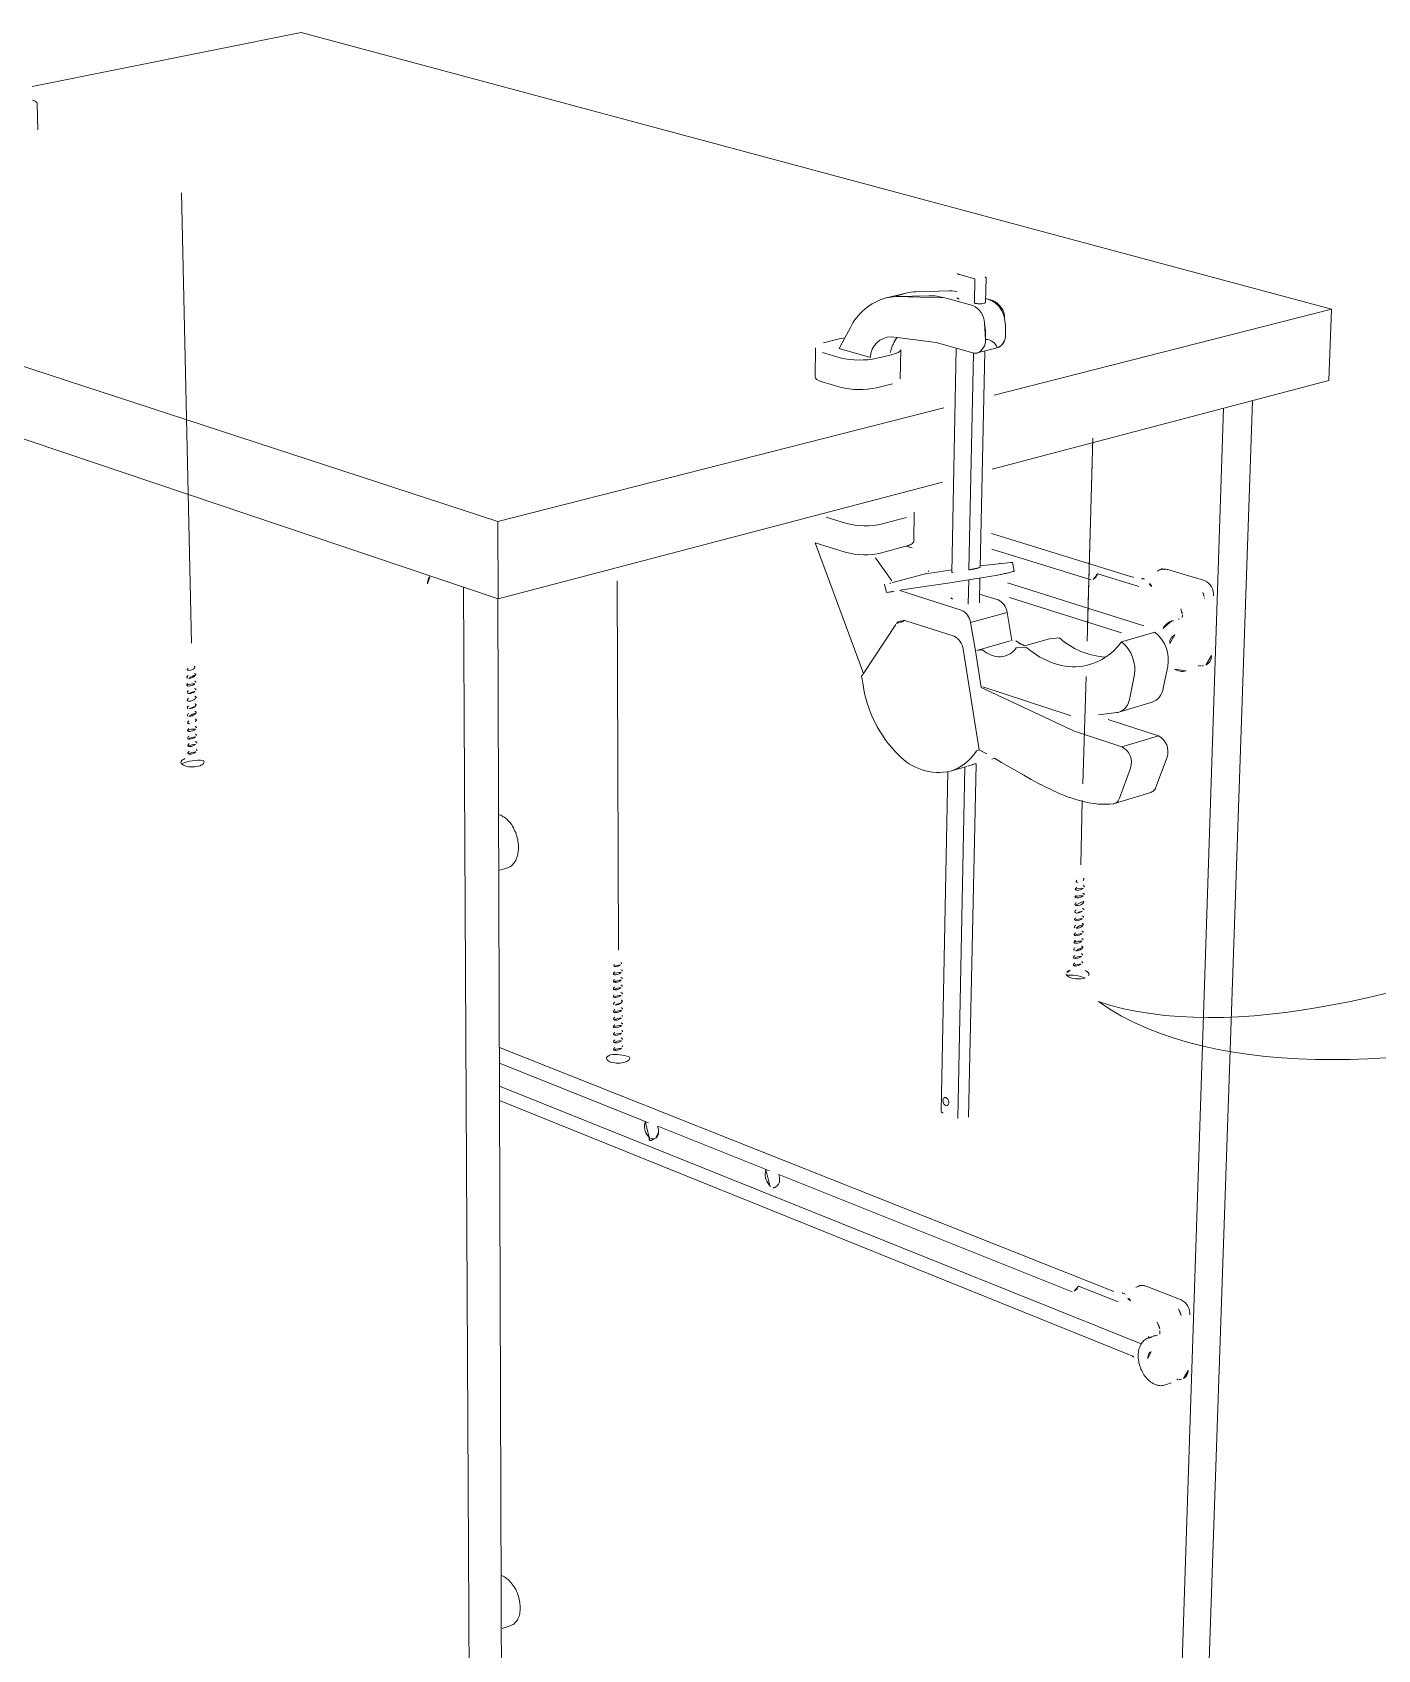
# Model space of a CAD drawing. Header units: metres. Extents: x -27.1 to 47.9, y -10.7 to 6.6.
# Drawn here: x 22.896 to 23.837, y -2.877 to -1.746 of the extents above; entities that cross this region are included whole.
import ezdxf

# ---------------------------------------------------------------- set-up
doc = ezdxf.new("R2010")
doc.units = ezdxf.units.M
doc.header["$MEASUREMENT"] = 0
doc.layers.add('PDF_Working_Num_Penna__255_Num_Penna__255_Num_Penna__255_Num_Penna__255_Num_Penna__255_Num_Penna__255', color=255, linetype='Continuous', lineweight=18)
doc.layers.add('PDF_Working_Num_Penna__7_Num_Penna__7_Num_Penna__7_Num_Penna__7_Num_Penna__7_Num_Penna__7', color=7, linetype='Continuous', lineweight=18)

msp = doc.modelspace()

# ---------------------------------------------------------------- linework, layer by layer
at = {"layer": 'PDF_Working_Num_Penna__255_Num_Penna__255_Num_Penna__255_Num_Penna__255_Num_Penna__255_Num_Penna__255', "color": 255, "linetype": 'Continuous', "lineweight": 18, "flags": 128}
msp.add_lwpolyline([(23.6373, -2.0477), (23.6341, -2.1616)], dxfattribs=at)
at = {"layer": 'PDF_Working_Num_Penna__7_Num_Penna__7_Num_Penna__7_Num_Penna__7_Num_Penna__7_Num_Penna__7', "color": 7, "linetype": 'Continuous', "lineweight": 18, "flags": 128}
for points in [[(22.8962, -1.7842), (23.0842, -1.7464), (23.8047, -1.9399)], [(22.8997, -1.7961), (22.9002, -1.8146)], [(22.5213, -1.8596), (23.2218, -2.0885), (23.5336, -2.009)], [(23.0005, -1.8587), (23.0076, -2.1735)], [(22.5238, -1.9073), (23.222, -2.1426), (23.5327, -2.0609)], [(23.5549, -1.9358), (23.5553, -1.9188), (23.5445, -1.9158), (23.5441, -1.9157), (23.5437, -1.9155), (23.5434, -1.9153), (23.5433, -1.9152), (23.5432, -1.915)], [(23.5141, -1.9278), (23.5123, -1.9279), (23.5106, -1.9281), (23.5089, -1.9284), (23.5072, -1.9287), (23.5089, -1.9284), (23.5106, -1.9281), (23.5123, -1.9279), (23.5141, -1.9278), (23.5373, -1.9271)], [(23.5373, -1.9272), (23.5141, -1.9278)], [(23.5687, -2), (23.8047, -1.9399)], [(23.8047, -1.9399), (23.8028, -1.9899)], [(23.4438, -1.9669), (23.4435, -1.9874)], [(23.5422, -1.9672), (23.5391, -2.124)], [(23.5031, -1.9887), (23.5035, -1.9682)], [(23.5542, -1.9707), (23.5511, -2.1223)], [(23.559, -2.1205), (23.5622, -1.9693)], [(23.5673, -2.0518), (23.8028, -1.9899)], [(23.729, -2.0093), (23.6836, -3.3884)], [(23.7494, -2.004), (23.7021, -3.3796)], [(23.6377, -2.0302), (23.6337, -2.1721)], [(23.2218, -2.0885), (23.222, -2.1426)], [(23.5129, -2.082), (23.5126, -2.1021), (23.5125, -2.1026), (23.5123, -2.103), (23.512, -2.1034), (23.5116, -2.1038), (23.511, -2.1042), (23.5103, -2.1046), (23.5096, -2.105), (23.5087, -2.1053)], [(23.5668, -2.0968), (23.6665, -2.1275)], [(23.4971, -2.13), (23.4857, -2.1138)], [(23.5671, -2.1077), (23.6365, -2.1292)], [(23.5214, -2.1248), (23.498, -2.1312)], [(23.5209, -2.125), (23.5392, -2.1223)], [(23.559, -2.1195), (23.5804, -2.117), (23.5809, -2.117), (23.5812, -2.117), (23.5815, -2.117)], [(23.6699, -2.134), (23.6412, -2.1251)], [(23.1978, -2.1344), (23.2053, -3.616)], [(23.3052, -2.1299), (23.3061, -2.3883)], [(23.551, -2.1292), (23.5506, -2.1462)], [(23.5584, -2.1453), (23.5588, -2.1279)], [(23.5782, -2.1314), (23.6733, -2.1613)], [(23.2217, -2.1425), (23.2266, -3.6058)], [(23.5794, -2.1415), (23.6579, -2.1663)], [(23.5812, -2.1717), (23.5778, -2.152), (23.5522, -2.1591)], [(23.4999, -2.1604), (23.4774, -2.1947)], [(23.6229, -2.2342), (23.5597, -2.2046), (23.5556, -2.1789)], [(23.58, -2.172), (23.5567, -2.1786)], [(23.5608, -2.2041), (23.6205, -2.2236)], [(23.633, -2.1969), (23.6307, -2.272)], [(23.6485, -2.2267), (23.6502, -2.2275), (23.6519, -2.2281), (23.6837, -2.2384)], [(23.5483, -2.2601), (23.5433, -2.506)], [(23.5509, -2.505), (23.5561, -2.2578)], [(23.5671, -2.2546), (23.568, -2.2543), (23.5689, -2.2539), (23.574, -2.2569), (23.5792, -2.2599), (23.5894, -2.2658), (23.5946, -2.2688), (23.5998, -2.2716), (23.6023, -2.2729), (23.605, -2.2743), (23.6076, -2.2755), (23.6102, -2.2768), (23.6128, -2.278), (23.6154, -2.2791), (23.618, -2.2801), (23.6206, -2.2812), (23.6232, -2.282), (23.6258, -2.2829), (23.6284, -2.2836), (23.631, -2.2843), (23.6337, -2.2849), (23.6363, -2.2854), (23.6389, -2.2857), (23.6415, -2.286), (23.6442, -2.2861), (23.6468, -2.2861), (23.6494, -2.286), (23.6521, -2.2858)], [(23.5364, -2.2635), (23.5318, -2.5009)], [(23.6303, -2.2836), (23.6293, -2.3286)], [(23.2222, -2.2933), (23.223, -2.2936), (23.2238, -2.2939), (23.2246, -2.2942), (23.2253, -2.2947), (23.2262, -2.2952), (23.227, -2.2958), (23.2277, -2.2964), (23.2285, -2.2971), (23.2293, -2.2979), (23.23, -2.2987), (23.2307, -2.2996), (23.2314, -2.3006), (23.232, -2.3016), (23.2326, -2.3027), (23.2332, -2.3038), (23.2337, -2.3049), (23.2342, -2.306), (23.2346, -2.3073), (23.235, -2.3085), (23.2353, -2.3097), (23.2356, -2.3109), (23.2358, -2.3121), (23.236, -2.3133), (23.2361, -2.3146), (23.2362, -2.3158), (23.2362, -2.3169), (23.2361, -2.3181), (23.236, -2.3193), (23.2358, -2.3204), (23.2356, -2.3215), (23.2353, -2.3226), (23.235, -2.3235), (23.2346, -2.3246), (23.2342, -2.3255), (23.2337, -2.3264), (23.2331, -2.3271), (23.2325, -2.3279), (23.2319, -2.3286), (23.2312, -2.3292), (23.2305, -2.3297), (23.2297, -2.3302), (23.2289, -2.3305), (23.2281, -2.3308), (23.2232, -2.3322)], [(23.2228, -2.4563), (23.6524, -2.6268)], [(23.2228, -2.4673), (23.3271, -2.5089)], [(23.2229, -2.4832), (23.6716, -2.6636)], [(23.2229, -2.4933), (23.6633, -2.6712)], [(23.334, -2.5154), (23.334, -2.5146), (23.334, -2.5138), (23.3339, -2.513), (23.3337, -2.5122), (23.3335, -2.5114), (23.4116, -2.5426)], [(23.6554, -2.6342), (23.6277, -2.6231)], [(23.6925, -2.6907), (23.6885, -2.6922), (23.6877, -2.6924), (23.687, -2.6926), (23.6862, -2.6927), (23.6854, -2.6928), (23.6847, -2.6927), (23.6839, -2.6926), (23.6831, -2.6925), (23.6824, -2.6923), (23.6816, -2.692), (23.6808, -2.6917), (23.68, -2.6913), (23.6792, -2.6908), (23.6784, -2.6903), (23.6777, -2.6897), (23.6769, -2.6891), (23.6762, -2.6884), (23.6755, -2.6877), (23.6748, -2.6868), (23.6741, -2.686), (23.6735, -2.6851), (23.6729, -2.6842), (23.6724, -2.6832), (23.6719, -2.6822), (23.6714, -2.6812), (23.671, -2.6801), (23.6706, -2.6791), (23.6703, -2.678), (23.67, -2.6769), (23.6698, -2.6759), (23.6696, -2.6747), (23.6695, -2.6737), (23.6695, -2.6726), (23.6694, -2.6715), (23.6695, -2.6705), (23.6696, -2.6695), (23.6697, -2.6685), (23.67, -2.6675), (23.6702, -2.6666), (23.6705, -2.6657), (23.6709, -2.6648), (23.6713, -2.664), (23.6718, -2.6632), (23.6723, -2.6625), (23.6729, -2.6618), (23.6735, -2.6612), (23.6742, -2.6607), (23.6749, -2.6602), (23.6756, -2.6598), (23.6764, -2.6595), (23.6805, -2.658)], [(23.224, -2.8254), (23.2248, -2.8257), (23.2255, -2.826), (23.2263, -2.8265), (23.2271, -2.827), (23.2279, -2.8275), (23.2287, -2.8281), (23.2294, -2.8288), (23.2302, -2.8296), (23.2309, -2.8304), (23.2316, -2.8313), (23.2323, -2.8322), (23.233, -2.8332), (23.2336, -2.8342), (23.2342, -2.8353), (23.2347, -2.8364), (23.2352, -2.8375), (23.2356, -2.8386), (23.236, -2.8397), (23.2364, -2.8409), (23.2367, -2.842), (23.2369, -2.8432), (23.2371, -2.8443), (23.2372, -2.8455), (23.2374, -2.8466), (23.2374, -2.8477), (23.2374, -2.8488), (23.2374, -2.8499), (23.2372, -2.851), (23.237, -2.852), (23.2368, -2.853), (23.2366, -2.854), (23.2362, -2.8549), (23.2358, -2.8557), (23.2354, -2.8566), (23.2349, -2.8573), (23.2343, -2.858), (23.2337, -2.8587), (23.2331, -2.8592), (23.2324, -2.8597), (23.2317, -2.8601), (23.2309, -2.8604), (23.2262, -2.8621)]]:
    msp.add_lwpolyline(points, dxfattribs=at)
for points in [[(22.8963, -1.7938), (22.897, -1.7941), (22.8977, -1.7943), (22.8983, -1.7946), (22.8988, -1.7949), (22.8992, -1.7952), (22.8994, -1.7955), (22.8996, -1.7958), (22.8997, -1.7961), (22.8996, -1.7958), (22.8994, -1.7955), (22.8992, -1.7952), (22.8988, -1.7949), (22.8983, -1.7946), (22.8977, -1.7943), (22.897, -1.7941)], [(23.5632, -1.9181), (23.5631, -1.9179), (23.563, -1.9177), (23.5627, -1.9175), (23.5624, -1.9174)], [(23.5072, -1.9287), (23.4932, -1.9321), (23.4949, -1.9318), (23.4966, -1.9315), (23.4983, -1.9313)], [(23.5343, -1.932), (23.532, -1.9315), (23.5298, -1.931), (23.5276, -1.9307), (23.5254, -1.9306), (23.5232, -1.9306), (23.5001, -1.9312)], [(23.5343, -1.932), (23.5538, -1.9375)], [(23.543, -1.9275), (23.541, -1.9273), (23.5392, -1.9272), (23.5373, -1.9272), (23.5392, -1.9272), (23.541, -1.9273)], [(23.5442, -1.9328), (23.5437, -1.9327), (23.5434, -1.9325), (23.5431, -1.9323), (23.5429, -1.9321)], [(23.4643, -1.96), (23.468, -1.9533)], [(23.4604, -1.9608), (23.4495, -1.9635)], [(23.4604, -1.9674), (23.4643, -1.96)], [(23.4604, -1.9608), (23.4617, -1.9605), (23.463, -1.9603), (23.4643, -1.96), (23.463, -1.9603), (23.4617, -1.9605)], [(23.4979, -1.9646), (23.4974, -1.9659), (23.4969, -1.9673), (23.4965, -1.9688), (23.4962, -1.9703), (23.4965, -1.9688), (23.4969, -1.9673), (23.4974, -1.9659)], [(23.497, -1.9593), (23.5009, -1.9598)], [(23.5009, -1.9598), (23.5, -1.9609), (23.4992, -1.962), (23.4985, -1.9632), (23.4979, -1.9646), (23.4985, -1.9648), (23.4979, -1.9646), (23.4985, -1.9632), (23.4992, -1.962), (23.5, -1.9609)], [(23.5009, -1.9598), (23.5281, -1.9632)], [(23.4488, -1.9703), (23.4612, -1.9739)], [(23.4869, -1.9743), (23.4979, -1.9716), (23.499, -1.9713), (23.5, -1.971), (23.5009, -1.9706), (23.5017, -1.9702), (23.5023, -1.9699), (23.5028, -1.9694), (23.5032, -1.969), (23.5034, -1.9686), (23.5035, -1.9682), (23.5034, -1.9686), (23.5032, -1.969), (23.5028, -1.9694), (23.5023, -1.9699), (23.5017, -1.9702), (23.5009, -1.9706), (23.5, -1.971), (23.499, -1.9713), (23.4979, -1.9716)], [(23.5227, -2.123), (23.523, -2.1234)], [(23.5391, -2.124), (23.5394, -2.124), (23.5396, -2.124), (23.54, -2.1239)], [(23.5511, -2.1223), (23.5517, -2.1223), (23.5524, -2.1221), (23.5531, -2.122), (23.5539, -2.1218), (23.5546, -2.1217), (23.5554, -2.1215), (23.5561, -2.1213), (23.5568, -2.1212), (23.5574, -2.121), (23.558, -2.1209), (23.5584, -2.1207), (23.5587, -2.1206)], [(23.573, -2.1177), (23.5726, -2.1176)], [(23.6412, -2.1251), (23.6408, -2.1252), (23.6406, -2.1255), (23.6404, -2.1258), (23.6402, -2.1262), (23.6401, -2.1266), (23.64, -2.1271), (23.6381, -2.129)], [(23.6846, -2.1223), (23.6837, -2.1226), (23.6829, -2.1231)], [(23.6876, -2.122), (23.6871, -2.1219), (23.6865, -2.1218)], [(23.1725, -2.1321), (23.1726, -2.1311), (23.1727, -2.1301), (23.173, -2.1292), (23.1733, -2.1284), (23.1737, -2.1277), (23.1742, -2.1271)], [(23.4935, -2.1381), (23.4922, -2.1323)], [(23.4989, -2.1372), (23.4971, -2.1376), (23.4935, -2.1382)], [(23.4962, -2.1317), (23.4961, -2.1315), (23.4959, -2.1313)], [(23.4979, -2.1312), (23.4978, -2.131), (23.4977, -2.1308)], [(23.672, -2.1285), (23.6722, -2.1284), (23.6725, -2.1284), (23.6727, -2.1284), (23.6729, -2.1286)], [(23.6731, -2.1285), (23.6728, -2.1284), (23.6724, -2.1284)], [(23.6739, -2.1288), (23.6732, -2.1285), (23.673, -2.1285), (23.6728, -2.1285), (23.6726, -2.1284)], [(23.6788, -2.1339), (23.6787, -2.1334), (23.6784, -2.133), (23.6782, -2.1326), (23.6778, -2.1323), (23.6775, -2.1321), (23.6771, -2.1321)], [(23.5388, -2.1419), (23.5388, -2.1421), (23.539, -2.1423), (23.5393, -2.1425), (23.5396, -2.1427)], [(23.7147, -2.1381), (23.7151, -2.139), (23.7154, -2.14), (23.7157, -2.141)], [(23.7158, -2.1426), (23.7158, -2.1423)], [(23.5053, -2.1584), (23.5045, -2.1582), (23.5037, -2.1581), (23.503, -2.1582), (23.5023, -2.1584), (23.5016, -2.1587), (23.501, -2.1592), (23.5004, -2.1597)], [(23.507, -2.1579), (23.5063, -2.1577), (23.5057, -2.1576), (23.505, -2.1577)], [(23.6868, -2.1632), (23.6873, -2.1624), (23.6879, -2.1616), (23.6885, -2.1609), (23.6892, -2.1602), (23.6898, -2.1597), (23.6906, -2.1591), (23.6914, -2.1587), (23.6923, -2.1583), (23.6931, -2.158)], [(23.6931, -2.158), (23.6941, -2.1578)], [(23.6974, -2.1568), (23.6984, -2.1566)], [(23.6992, -2.1495), (23.6995, -2.1503), (23.6998, -2.1511), (23.7001, -2.152), (23.7002, -2.1529)], [(23.7004, -2.1537), (23.7004, -2.1547), (23.7003, -2.1556)], [(23.7004, -2.1541), (23.7004, -2.1539)], [(23.5812, -2.1717), (23.5812, -2.1719)], [(23.5838, -2.1718), (23.585, -2.1727), (23.5862, -2.1735), (23.5874, -2.1742), (23.5887, -2.1748), (23.5899, -2.1753)], [(23.7114, -2.1893), (23.7119, -2.1893), (23.7121, -2.1893)], [(23.7136, -2.1894), (23.7132, -2.1893), (23.713, -2.1893), (23.7128, -2.1893), (23.7125, -2.1893)], [(23.7152, -2.1892), (23.7146, -2.1893), (23.7141, -2.1894)], [(23.6205, -2.2236), (23.6223, -2.2242)], [(23.6546, -2.222), (23.6416, -2.2236)], [(23.5583, -2.2482), (23.5609, -2.2496), (23.5636, -2.251)], [(23.5539, -2.2584), (23.5535, -2.2585), (23.5531, -2.2586), (23.5524, -2.2588), (23.5517, -2.259), (23.5511, -2.2592), (23.5504, -2.2595)], [(23.5561, -2.2578), (23.5558, -2.2578), (23.5555, -2.2579), (23.5551, -2.258), (23.5546, -2.2582), (23.5542, -2.2582)], [(23.5329, -2.4933), (23.533, -2.4927), (23.5332, -2.4922), (23.5334, -2.4918), (23.5337, -2.4915), (23.5341, -2.4913), (23.5346, -2.4912), (23.535, -2.4913), (23.5355, -2.4916), (23.5359, -2.4919), (23.5363, -2.4924), (23.5366, -2.493), (23.5369, -2.4936), (23.537, -2.4942), (23.5371, -2.4949), (23.537, -2.4955), (23.5368, -2.496), (23.5366, -2.4964), (23.5362, -2.4967), (23.5358, -2.4969), (23.5354, -2.497), (23.5349, -2.4969), (23.5345, -2.4966), (23.534, -2.4962), (23.5336, -2.4958), (23.5333, -2.4952), (23.5331, -2.4946), (23.533, -2.494)], [(23.533, -2.502), (23.5326, -2.5019), (23.5322, -2.5016), (23.532, -2.5014), (23.5318, -2.5012)], [(23.3313, -2.52), (23.3311, -2.5201), (23.3308, -2.5202), (23.3306, -2.5202), (23.3303, -2.5203), (23.33, -2.5205), (23.3298, -2.5206), (23.3297, -2.5207), (23.3296, -2.5209), (23.3295, -2.5211), (23.3293, -2.5212), (23.3289, -2.5213), (23.3287, -2.5213), (23.3284, -2.5213), (23.3282, -2.5212), (23.328, -2.5211), (23.3278, -2.521), (23.3276, -2.5208), (23.3275, -2.5206), (23.3274, -2.5204), (23.3276, -2.5201)], [(23.334, -2.5154), (23.334, -2.5162), (23.3338, -2.517), (23.3336, -2.5178), (23.3332, -2.5184), (23.3328, -2.519), (23.3324, -2.5194), (23.3319, -2.5197)], [(23.6278, -2.6232), (23.6275, -2.6233), (23.6272, -2.6236), (23.627, -2.6239), (23.6268, -2.6243), (23.6268, -2.6246), (23.6267, -2.6251), (23.6248, -2.6267)], [(23.6696, -2.6232), (23.6687, -2.6236), (23.6679, -2.6241)], [(23.6604, -2.6287), (23.6589, -2.6281), (23.6587, -2.628), (23.6585, -2.6279), (23.6583, -2.6279), (23.6582, -2.6278)], [(23.664, -2.6335), (23.6639, -2.633), (23.6636, -2.6326), (23.6634, -2.6322), (23.6631, -2.632), (23.6627, -2.6318), (23.6623, -2.6318)], [(23.6976, -2.639), (23.6981, -2.6399), (23.6985, -2.6408), (23.6989, -2.6417), (23.6993, -2.6427), (23.6995, -2.6437)], [(23.6805, -2.658), (23.6813, -2.6578), (23.6821, -2.6576), (23.6829, -2.6575)], [(23.6827, -2.6483), (23.6832, -2.6492), (23.6837, -2.6501), (23.6841, -2.6511), (23.6844, -2.652), (23.6846, -2.6531)], [(23.6847, -2.6541), (23.6847, -2.655), (23.6847, -2.6559), (23.6845, -2.6567)], [(23.6762, -2.6738), (23.6762, -2.6729), (23.6764, -2.672), (23.6767, -2.6713), (23.677, -2.6706), (23.6774, -2.6699), (23.6779, -2.6694), (23.6785, -2.669)], [(23.677, -2.6588), (23.6768, -2.6587), (23.6767, -2.6586), (23.6766, -2.6584), (23.6765, -2.6588), (23.6764, -2.6592)], [(23.6764, -2.6595), (23.6772, -2.6593), (23.678, -2.6591), (23.6788, -2.659)], [(23.6767, -2.6594), (23.6769, -2.6591)], [(23.677, -2.6588), (23.6771, -2.659)], [(23.6653, -2.6718), (23.6646, -2.6716), (23.6639, -2.6714)], [(23.6653, -2.6718), (23.6658, -2.6723), (23.6664, -2.6728)], [(23.6975, -2.6884), (23.6973, -2.6884), (23.6971, -2.6884), (23.6969, -2.6884), (23.6967, -2.6883), (23.6965, -2.6883)], [(23.6997, -2.6883), (23.699, -2.6884), (23.6982, -2.6885)], [(23.2262, -2.8621), (23.2255, -2.8624), (23.2248, -2.8625)]]:
    msp.add_lwpolyline(points, close=True, dxfattribs=at)
for points in [[(23.5632, -1.918), (23.5628, -1.9351), (23.5628, -1.9353, -0.175331), (23.5589, -1.9362), (23.5582, -1.9362), (23.5574, -1.9362), (23.5568, -1.9361), (23.5561, -1.9361), (23.5555, -1.936), (23.5549, -1.9358)], [(23.4604, -1.9675), (23.4822, -1.9737, -0.414086), (23.497, -1.9593, 0.414086), (23.4822, -1.9737)], [(23.4976, -1.9921), (23.4866, -1.9949, -0.114639), (23.461, -1.9945), (23.4485, -1.9908)], [(23.4513, -2.0854), (23.4649, -2.0897, 0.118282), (23.4905, -2.0901), (23.5074, -2.0856)], [(23.5382, -2.2631, -0.264307), (23.5016, -2.2514, -0.159982), (23.4771, -2.2027), (23.4761, -2.1967), (23.4774, -2.1947), (23.4437, -2.1033), (23.4646, -2.1099, 0.120068), (23.4901, -2.1104), (23.5071, -2.1058), (23.5079, -2.1056), (23.5087, -2.1053), (23.5087, -2.1061), (23.5114, -2.1069)], [(23.5815, -2.117), (23.5827, -2.123), (23.5825, -2.1232), (23.5822, -2.1234), (23.5817, -2.1235), (23.5812, -2.1237), (23.5805, -2.1239), (23.5797, -2.1241), (23.5789, -2.1243), (23.5779, -2.1245), (23.577, -2.1247), (23.576, -2.1249), (23.575, -2.1251), (23.574, -2.1254), (23.5731, -2.1256), (23.5721, -2.1257), (23.5713, -2.1259), (23.5364, -2.1316), (23.5043, -2.1362), (23.5027, -2.1366), (23.5458, -2.1504, -0.263901), (23.5522, -2.1591), (23.5556, -2.1789)], [(23.7221, -2.1404, 0.315396), (23.7159, -2.1298), (23.6916, -2.1224), (23.6909, -2.1222), (23.6902, -2.122), (23.6896, -2.1219), (23.6888, -2.1218), (23.6881, -2.1217), (23.6873, -2.1217), (23.6866, -2.1216), (23.6859, -2.1216), (23.6857, -2.1217), (23.6855, -2.1218), (23.6853, -2.1219), (23.6851, -2.122), (23.6849, -2.1221), (23.6846, -2.1223)], [(23.5586, -2.1392), (23.5715, -2.1433, -0.268261), (23.5778, -2.152)], [(23.5497, -2.2597), (23.5382, -2.2631, 0.170209), (23.5557, -2.2499), (23.5565, -2.2487), (23.5583, -2.2482), (23.547, -2.1777, 0.263269), (23.5407, -2.1687), (23.507, -2.1579)], [(23.5899, -2.1753), (23.6075, -2.1704), (23.6145, -2.1699, 0.168326), (23.6466, -2.1833), (23.6445, -2.1846), (23.6423, -2.1859), (23.6401, -2.1869), (23.6378, -2.1878), (23.6355, -2.1885), (23.6331, -2.1891), (23.6307, -2.1896), (23.6282, -2.1899), (23.6258, -2.19), (23.6233, -2.19), (23.6208, -2.1898), (23.6183, -2.1895), (23.6158, -2.1891), (23.6133, -2.1884), (23.6108, -2.1877), (23.6082, -2.1868), (23.6058, -2.1857), (23.6033, -2.1845), (23.6008, -2.1832), (23.5984, -2.1817), (23.596, -2.1801), (23.5936, -2.1784), (23.5913, -2.1765), (23.5842, -2.1769), (23.5833, -2.1781), (23.5822, -2.1792), (23.5811, -2.1801), (23.5799, -2.1809), (23.5787, -2.1815), (23.5774, -2.1821), (23.576, -2.1825), (23.5747, -2.1828), (23.5733, -2.183), (23.5719, -2.183), (23.5705, -2.1829), (23.569, -2.1826), (23.5676, -2.1822), (23.5661, -2.1817), (23.5647, -2.181), (23.5633, -2.1803), (23.562, -2.1793), (23.5606, -2.1783), (23.5567, -2.1786)], [(23.656, -2.2217), (23.6792, -2.2149, 0.278129), (23.6869, -2.205), (23.6901, -2.1898, 0.275933), (23.6812, -2.1659), (23.6579, -2.1726)], [(23.6546, -2.222), (23.6553, -2.2219), (23.656, -2.2217), (23.657, -2.2214), (23.6579, -2.2209), (23.6588, -2.2203), (23.6597, -2.2196), (23.6605, -2.2187), (23.6612, -2.2178), (23.6619, -2.2168), (23.6624, -2.2156), (23.6629, -2.2144), (23.6633, -2.2132), (23.6637, -2.2118), (23.6667, -2.1966, 0.275045), (23.6579, -2.1726), (23.6562, -2.1747), (23.6544, -2.1767), (23.6526, -2.1786), (23.6507, -2.1803), (23.6487, -2.1819), (23.6466, -2.1833)], [(23.6229, -2.2342), (23.6246, -2.235), (23.6264, -2.2356), (23.6581, -2.246, -0.370629), (23.6641, -2.2609), (23.6564, -2.2819), (23.656, -2.2828), (23.6555, -2.2837), (23.655, -2.2844), (23.6543, -2.2849), (23.6536, -2.2853), (23.6529, -2.2857), (23.6525, -2.2858), (23.652, -2.2858)], [(23.6529, -2.2857), (23.6784, -2.278), (23.6791, -2.2776), (23.6798, -2.2772), (23.6805, -2.2766), (23.681, -2.2759), (23.6815, -2.2752), (23.6819, -2.2742), (23.6897, -2.2532, 0.365705), (23.6837, -2.2384), (23.6581, -2.246)], [(23.4142, -2.5546), (23.4143, -2.5545), (23.4145, -2.5544), (23.4148, -2.5542), (23.4151, -2.5541), (23.4154, -2.5541), (23.4157, -2.5539), (23.4159, -2.5539, 0.31408), (23.4187, -2.549), (23.4187, -2.548), (23.4186, -2.5471), (23.4184, -2.5462), (23.4182, -2.5452), (23.6233, -2.6271)], [(23.7056, -2.6433, 0.290336), (23.6996, -2.6328), (23.6762, -2.6236), (23.6757, -2.6234), (23.675, -2.6232), (23.6743, -2.623), (23.6736, -2.6229), (23.6729, -2.6228), (23.6722, -2.6228), (23.6715, -2.6227), (23.6709, -2.6227), (23.6706, -2.6228), (23.6704, -2.6229), (23.6702, -2.623), (23.67, -2.6231), (23.6698, -2.6231), (23.6696, -2.6232)]]:
    msp.add_lwpolyline(points, format="xyb", dxfattribs=at)
for points in [[(23.4932, -1.9321, 0.217961), (23.468, -1.9533, -0.217961)], [(23.5629, -1.9326), (23.5679, -1.934, -0.291808), (23.5761, -1.9461, 0.291808)], [(23.5621, -1.9495, 0.290645), (23.5538, -1.9375, -0.290645), (23.5621, -1.9495), (23.5627, -1.9553), (23.5626, -1.9611)], [(23.5709, -1.9671, 0.340363), (23.5767, -1.9576), (23.5768, -1.9519), (23.5761, -1.9461), (23.5768, -1.9518), (23.5767, -1.9576, -0.329042), (23.5709, -1.9671), (23.5569, -1.9706), (23.5561, -1.9708), (23.5553, -1.9708), (23.5545, -1.9707), (23.5538, -1.9705), (23.5281, -1.9632), (23.5538, -1.9705), (23.5545, -1.9707), (23.5553, -1.9708), (23.5561, -1.9708), (23.5569, -1.9707, 0.327639), (23.5626, -1.9611, -0.338358)], [(23.4612, -1.9739, 0.111663), (23.4869, -1.9743, -0.111663)], [(23.6915, -2.1738, -0.314577), (23.6951, -2.1678)], [(23.7207, -2.1822, -0.31571), (23.7167, -2.1888)], [(23.6948, -2.1918, 0.196963), (23.7029, -2.1929)], [(23.005, -2.1963, 0.122148), (23.0043, -2.1972, 0.122333)], [(23.0043, -2.2028, 0.299677), (23.0047, -2.2033, 0.103187), (23.0058, -2.2035, 0.160014), (23.0098, -2.202, 0.116335)], [(23.0104, -2.1958, -0.111648), (23.0097, -2.1967, -0.161367), (23.0057, -2.1982, -0.107374)], [(23.0051, -2.2069, 0.127756), (23.0045, -2.2078, 0.43066)], [(23.0059, -2.2088, 0.160862), (23.0099, -2.2073, 0.116912)], [(23.01, -2.2179, -0.159671), (23.006, -2.2194, -0.098359)], [(23.0108, -2.2222, -0.11121), (23.0101, -2.2231, -0.160266), (23.006, -2.2247, -0.099177)], [(23.0047, -2.2292, 0.296201), (23.0051, -2.2298, 0.111473), (23.0062, -2.23, 0.162469)], [(23.0048, -2.2345, 0.29006), (23.0051, -2.2351, 0.097512), (23.0063, -2.2353, 0.161158), (23.0103, -2.2337, 0.119809)], [(23.0052, -2.2404, 0.109452), (23.0063, -2.2406, 0.159593), (23.0104, -2.239, 0.105024)], [(23.0053, -2.2457, 0.101379), (23.0064, -2.2459, 0.161158), (23.0104, -2.2443, 0.117471)], [(23.0054, -2.2509, 0.107374), (23.0065, -2.2512, 0.161239), (23.0105, -2.2496, 0.116618)], [(23.0112, -2.2484, 0.285786), (23.0109, -2.2479, 0.05705)], [(23.0006, -2.2579, 0.112878), (23.003, -2.2593, 0.162065), (23.0135, -2.2592, 0.116994), (23.0159, -2.2576, 0.408992), (23.0159, -2.2555, 0.120632)], [(23.6264, -2.3406, 0.098976), (23.6273, -2.3408, 0.158578)], [(23.6254, -2.3509, 0.293692), (23.6257, -2.3514, 0.102355), (23.6268, -2.3517, 0.161785), (23.6309, -2.3503, 0.112949)], [(23.6255, -2.3456, 0.286476), (23.6259, -2.3461, 0.108993), (23.6269, -2.3464, 0.162008), (23.631, -2.345, 0.104876)], [(23.6256, -2.3567, 0.106332), (23.6266, -2.357, 0.162732), (23.6308, -2.3556, 0.116679), (23.6315, -2.3547, 0.427377), (23.6313, -2.3541, 0.057805)], [(23.6266, -2.3623, 0.16292), (23.6306, -2.3609, 0.116735)], [(23.6253, -2.3673, 0.104523), (23.6263, -2.3676, 0.161768), (23.6305, -2.3662, 0.112892)], [(23.6311, -2.3703, -0.10727), (23.6311, -2.3706, -0.115486), (23.6304, -2.3715, -0.161644), (23.6262, -2.3728, -0.104523)], [(23.6245, -2.3826, 0.282008), (23.6249, -2.3832, 0.098792), (23.6259, -2.3834, 0.160372), (23.6301, -2.382, 0.112892)], [(23.625, -2.3779, 0.106743), (23.6261, -2.3781, 0.163859), (23.6302, -2.3767, 0.122215)], [(23.6246, -2.3938, 0.10601), (23.6257, -2.394, 0.163671), (23.6298, -2.3926, 0.116735)], [(23.6307, -2.3864, -0.1084), (23.6299, -2.3873, -0.160105), (23.6258, -2.3887, -0.10758)], [(23.6305, -2.3968, 0.285605), (23.6301, -2.3962, 0.066635)], [(23.3025, -2.4046, 0.304881), (23.3028, -2.4052, 0.111744), (23.3039, -2.4054, 0.161161), (23.308, -2.4039, 0.107373)], [(23.3032, -2.3996, 0.100749), (23.3041, -2.3998, 0.159893), (23.3076, -2.3985, 0.104251)], [(23.6194, -2.4058, 0.112387), (23.6218, -2.4073, 0.079803), (23.627, -2.4083, 0.080983), (23.6323, -2.4076, 0.116594)], [(23.6219, -2.4022, 0.114875), (23.6195, -2.4037, 0.196653)], [(23.6245, -2.3991, 0.111589), (23.6255, -2.3993, 0.161818), (23.6297, -2.3979, 0.121739)], [(23.3028, -2.4105, 0.098153), (23.304, -2.4107, 0.159658), (23.308, -2.4092, 0.113691)], [(23.3029, -2.4158, 0.097854), (23.304, -2.416, 0.163327), (23.308, -2.4145, 0.120173)], [(23.3029, -2.4211, 0.097924), (23.304, -2.4213, 0.160713), (23.308, -2.4198, 0.122271)], [(23.3029, -2.4317, 0.099117), (23.304, -2.4319, 0.162427), (23.3081, -2.4304, 0.110892)], [(23.308, -2.4251, -0.160026), (23.3039, -2.4266, -0.099013)], [(23.3033, -2.4352, 0.117147), (23.3026, -2.4361, 0.10727)], [(23.3026, -2.4417, 0.282417), (23.3029, -2.4422, 0.099467), (23.304, -2.4425, 0.159165), (23.3081, -2.441, 0.111354)], [(23.3029, -2.437, 0.107277), (23.304, -2.4372, 0.163329), (23.3081, -2.4357, 0.123003)], [(23.3088, -2.4345, 0.296868), (23.3085, -2.4339, 0.067016)], [(23.303, -2.4475, 0.107174), (23.304, -2.4478, 0.159125), (23.3081, -2.4463, 0.105891)], [(23.303, -2.4528, 0.106185), (23.3041, -2.4531, 0.163327), (23.3081, -2.4515, 0.113691)], [(23.3089, -2.4451, 0.282881), (23.3085, -2.4445, 0.048413)], [(23.3006, -2.4614, 0.112895), (23.2981, -2.4629, 0.41064), (23.2982, -2.465, 0.113182), (23.3006, -2.4665, 0.162022), (23.3111, -2.4664, 0.116879), (23.3135, -2.4649, 0.418066), (23.3135, -2.4628, 0.115071)], [(23.303, -2.4581, 0.110733), (23.3041, -2.4583, 0.161613), (23.3082, -2.4568, 0.11912)], [(23.3089, -2.4557, 0.296663), (23.3086, -2.4551, 0.062543)], [(23.3248, -2.508, 0.271134), (23.3268, -2.5182), (23.3271, -2.5185), (23.3273, -2.5188), (23.3275, -2.519), (23.3277, -2.5193), (23.3278, -2.5196), (23.3278, -2.5198)], [(23.4092, -2.5417, 0.274263), (23.4113, -2.552), (23.4115, -2.5523), (23.4118, -2.5526), (23.4119, -2.5528), (23.4121, -2.5531), (23.4122, -2.5534), (23.4122, -2.5536)], [(23.7043, -2.6821, -0.29648), (23.7011, -2.6877)]]:
    msp.add_lwpolyline(points, format="xyb", close=True, dxfattribs=at)
at = {"layer": 'PDF_Working_Num_Penna__7_Num_Penna__7_Num_Penna__7_Num_Penna__7_Num_Penna__7_Num_Penna__7', "color": 7, "linetype": 'Continuous', "lineweight": 18}
for centre, radius, start, end in [((23.0069, -2.1928), 0.00244, 136.7415, 155.3989), ((23.0056, -2.1866), 0.00599, 273.1573, 309.2098), ((23.0068, -2.2037), 0.00273, 130.4161, 155.0206), ((23.0058, -2.2037), 0.000197, 77.769, 102.231), ((23.0099, -2.1955), 0.000641, 2.2974, 65.0827), ((23.0068, -2.2141), 0.00245, 129.1542, 156.395), ((23.0084, -2.2159), 0.00494, 127.9666, 130.3808), ((23.0056, -2.2074), 0.00677, 272.9645, 310.0473), ((23.007, -2.2195), 0.00264, 130.118, 155.4312), ((23.0103, -2.2273), 0.000624, 1.4008, 64.8219), ((23.007, -2.2299), 0.00245, 129.5727, 156.5678), ((23.0098, -2.2338), 0.00198, 65.7892, 83.404), ((23.0097, -2.2397), 0.00257, 66.6831, 80.348), ((23.0073, -2.2512), 0.00248, 129.4643, 156.1991), ((23.0106, -2.2431), 0.000596, 359.3573, 67.1656), ((23.0051, -2.2602), 0.00631, 109.8087, 135.6908), ((23.6282, -2.3409), 0.00229, 133.7427, 153.5624), ((23.6278, -2.3518), 0.00261, 128.0788, 153.676), ((23.6312, -2.3438), 0.000649, 359.7821, 61.6173), ((23.6275, -2.3624), 0.00259, 127.5873, 153.3331), ((23.6271, -2.3729), 0.00251, 127.4352, 153.9441), ((23.6296, -2.3771), 0.00227, 63.0191, 78.7136), ((23.6297, -2.3722), 0.00275, 65.3647, 78.1202), ((23.6301, -2.3662), 0.00195, 62.716, 80.7689), ((23.6268, -2.3834), 0.00247, 126.6705, 153.794), ((23.627, -2.3781), 0.00247, 127.3356, 154.4192), ((23.6296, -2.3821), 0.00195, 62.716, 80.7689), ((23.6265, -2.3993), 0.00253, 127.6613, 153.8021), ((23.6265, -2.394), 0.00245, 126.6907, 154.1505), ((23.6267, -2.3887), 0.00249, 127.1929, 153.8079), ((23.626, -2.3877), 0.00125, 121.1649, 131.3428), ((23.3048, -2.4054), 0.00251, 129.076, 155.6422), ((23.305, -2.4108), 0.00272, 130.1193, 154.5989), ((23.3052, -2.4), 0.00253, 135.8756, 153.856), ((23.3073, -2.4098), 0.00255, 65.8734, 79.4185), ((23.6303, -2.4083), 0.00617, 43.5336, 69.961), ((23.3049, -2.4213), 0.00253, 128.8843, 155.3657), ((23.3039, -2.4109), 0.000197, 77.769, 102.231), ((23.3072, -2.421), 0.00316, 67.6271, 78.9744), ((23.3049, -2.4319), 0.00252, 129.1473, 155.3131), ((23.3076, -2.4252), 0.00202, 64.2417, 81.7172), ((23.3049, -2.4424), 0.00245, 128.4612, 155.7889), ((23.3078, -2.4459), 0.00697, 128.3183, 130.029), ((23.305, -2.4531), 0.0026, 129.6568, 155.4221), ((23.3051, -2.4584), 0.00261, 129.1903, 154.6953)]:
    msp.add_arc(centre, radius, start, end, dxfattribs=at)
msp.add_ellipse((23.4824, -1.9854), major_axis=(0.0389, 0.002), ratio=0.19564, start_param=3.135167, end_param=3.640769, dxfattribs=at)
for points in [[(23.0046, -2.1917), (23.0047, -2.1917), (23.0045, -2.1919), (23.0046, -2.1919)], [(23.0046, -2.1919), (23.0048, -2.1919), (23.0047, -2.1924), (23.0049, -2.1924)], [(23.0049, -2.1924), (23.0052, -2.1924), (23.0055, -2.1926), (23.0058, -2.1926)], [(23.0058, -2.1926), (23.0058, -2.1926), (23.0059, -2.1926), (23.0059, -2.1926)], [(23.0093, -2.1913), (23.0097, -2.1913), (23.0096, -2.1905), (23.0099, -2.1905)], [(23.0097, -2.1898), (23.0097, -2.1898), (23.0094, -2.1897), (23.0095, -2.1897)], [(23.01, -2.1903), (23.0102, -2.1903), (23.0095, -2.1898), (23.0097, -2.1898)], [(23.0099, -2.1905), (23.01, -2.1905), (23.0099, -2.1903), (23.01, -2.1903)], [(23.0042, -2.1975), (23.0045, -2.1975), (23.0044, -2.198), (23.0046, -2.198)], [(23.0044, -2.2025), (23.0045, -2.2025), (23.0042, -2.2028), (23.0043, -2.2028)], [(23.0052, -2.1962), (23.0052, -2.1962), (23.0049, -2.1963), (23.005, -2.1963)], [(23.0101, -2.1949), (23.0103, -2.1949), (23.0093, -2.1948), (23.0096, -2.1948)], [(23.0102, -2.2002), (23.0104, -2.2002), (23.0094, -2.2001), (23.0096, -2.2001)], [(23.0103, -2.2055), (23.0105, -2.2055), (23.0095, -2.2054), (23.0097, -2.2054)], [(23.0106, -2.2008), (23.0108, -2.2008), (23.01, -2.2002), (23.0102, -2.2002)], [(23.0104, -2.1957), (23.0105, -2.1957), (23.0104, -2.1955), (23.0105, -2.1955)], [(23.0105, -2.201), (23.0106, -2.201), (23.0105, -2.2008), (23.0106, -2.2008)], [(23.0045, -2.2131), (23.0046, -2.2131), (23.0044, -2.2133), (23.0045, -2.2133)], [(23.0045, -2.2133), (23.0047, -2.2133), (23.0046, -2.2139), (23.0048, -2.2139)], [(23.0048, -2.2086), (23.0051, -2.2086), (23.0054, -2.2088), (23.0058, -2.2088)], [(23.0048, -2.2139), (23.0052, -2.2139), (23.0055, -2.2141), (23.0059, -2.2141)], [(23.0053, -2.2067), (23.0054, -2.2067), (23.0051, -2.2069), (23.0051, -2.2069)], [(23.0058, -2.2088), (23.0058, -2.2088), (23.0059, -2.2088), (23.0059, -2.2088)], [(23.0059, -2.2141), (23.0059, -2.2141), (23.0059, -2.2141), (23.006, -2.2141)], [(23.0104, -2.2108), (23.0106, -2.2108), (23.0096, -2.2107), (23.0098, -2.2107)], [(23.0104, -2.2161), (23.0106, -2.2161), (23.0096, -2.216), (23.0098, -2.216)], [(23.01, -2.2125), (23.0104, -2.2125), (23.0103, -2.2116), (23.0107, -2.2116)], [(23.0106, -2.2061), (23.0109, -2.2061), (23.0101, -2.2055), (23.0103, -2.2055)], [(23.0107, -2.2114), (23.011, -2.2114), (23.0101, -2.2108), (23.0104, -2.2108)], [(23.0108, -2.2167), (23.011, -2.2167), (23.0102, -2.2161), (23.0104, -2.2161)], [(23.0106, -2.2063), (23.0107, -2.2063), (23.0105, -2.2061), (23.0106, -2.2061)], [(23.0107, -2.2116), (23.0108, -2.2116), (23.0106, -2.2114), (23.0107, -2.2114)], [(23.0107, -2.2169), (23.0108, -2.2169), (23.0107, -2.2167), (23.0108, -2.2167)], [(23.0054, -2.2228), (23.0057, -2.2228), (23.0043, -2.2237), (23.0047, -2.2237)], [(23.0046, -2.2184), (23.0047, -2.2184), (23.0045, -2.2186), (23.0045, -2.2186)], [(23.0045, -2.2186), (23.0048, -2.2186), (23.0047, -2.2192), (23.0049, -2.2192)], [(23.0047, -2.2237), (23.0048, -2.2237), (23.0045, -2.2239), (23.0046, -2.2239)], [(23.0046, -2.2239), (23.0049, -2.2239), (23.0047, -2.2245), (23.005, -2.2245)], [(23.0055, -2.2173), (23.0055, -2.2173), (23.0052, -2.2175), (23.0053, -2.2175)], [(23.0055, -2.2226), (23.0056, -2.2226), (23.0053, -2.2228), (23.0054, -2.2228)], [(23.0056, -2.2279), (23.0057, -2.2279), (23.0054, -2.2281), (23.0054, -2.2281)], [(23.0105, -2.2214), (23.0107, -2.2214), (23.0097, -2.2212), (23.0099, -2.2212)], [(23.0106, -2.2267), (23.0108, -2.2267), (23.0098, -2.2265), (23.01, -2.2265)], [(23.01, -2.2179), (23.0104, -2.2179), (23.0104, -2.2169), (23.0107, -2.2169)], [(23.0102, -2.2284), (23.0106, -2.2284), (23.0105, -2.2275), (23.0109, -2.2275)], [(23.0109, -2.222), (23.0111, -2.222), (23.0103, -2.2214), (23.0105, -2.2214)], [(23.0108, -2.2222), (23.0109, -2.2222), (23.0108, -2.222), (23.0109, -2.222)], [(23.0109, -2.2275), (23.011, -2.2275), (23.0109, -2.2273), (23.0109, -2.2273)], [(23.0055, -2.2333), (23.0059, -2.2333), (23.0044, -2.2343), (23.0048, -2.2343)], [(23.0056, -2.2386), (23.006, -2.2386), (23.0045, -2.2396), (23.0049, -2.2396)], [(23.0048, -2.229), (23.0049, -2.229), (23.0046, -2.2292), (23.0047, -2.2292)], [(23.0048, -2.2343), (23.0049, -2.2343), (23.0047, -2.2345), (23.0048, -2.2345)], [(23.0057, -2.2332), (23.0058, -2.2332), (23.0055, -2.2333), (23.0055, -2.2333)], [(23.0058, -2.2385), (23.0058, -2.2385), (23.0055, -2.2386), (23.0056, -2.2386)], [(23.0061, -2.23), (23.0061, -2.23), (23.0062, -2.23), (23.0062, -2.23)], [(23.0062, -2.2353), (23.0062, -2.2353), (23.0062, -2.2353), (23.0063, -2.2353)], [(23.011, -2.2325), (23.0113, -2.2325), (23.0104, -2.232), (23.0107, -2.232)], [(23.0111, -2.2378), (23.0113, -2.2378), (23.0105, -2.2373), (23.0107, -2.2373)], [(23.011, -2.2328), (23.0111, -2.2328), (23.0109, -2.2325), (23.011, -2.2325)], [(23.011, -2.2381), (23.0111, -2.2381), (23.011, -2.2378), (23.0111, -2.2378)], [(24.2657, -2.2304), (24.1872, -2.2778), (23.8273, -2.4852), (23.6416, -2.4242)], [(23.0057, -2.2439), (23.0061, -2.2439), (23.0046, -2.2449), (23.005, -2.2449)], [(23.0049, -2.2396), (23.005, -2.2396), (23.0048, -2.2398), (23.0048, -2.2398)], [(23.0048, -2.2398), (23.0051, -2.2398), (23.005, -2.2404), (23.0052, -2.2404)], [(23.005, -2.2449), (23.0051, -2.2449), (23.0048, -2.2451), (23.0049, -2.2451)], [(23.0049, -2.2451), (23.0052, -2.2451), (23.005, -2.2457), (23.0053, -2.2457)], [(23.0051, -2.2502), (23.0051, -2.2502), (23.0049, -2.2504), (23.005, -2.2504)], [(23.005, -2.2504), (23.0052, -2.2504), (23.0051, -2.251), (23.0054, -2.251)], [(23.0058, -2.2438), (23.0059, -2.2438), (23.0056, -2.2439), (23.0057, -2.2439)], [(23.0059, -2.2491), (23.006, -2.2491), (23.0057, -2.2492), (23.0057, -2.2492)], [(23.0063, -2.2406), (23.0063, -2.2406), (23.0063, -2.2406), (23.0063, -2.2406)], [(23.0063, -2.2459), (23.0064, -2.2459), (23.0064, -2.2459), (23.0064, -2.2459)], [(23.0108, -2.2426), (23.011, -2.2426), (23.01, -2.2424), (23.0102, -2.2424)], [(23.0111, -2.2434), (23.0112, -2.2434), (23.0111, -2.2431), (23.0112, -2.2431)], [(23.0112, -2.2487), (23.0113, -2.2487), (23.0111, -2.2484), (23.0112, -2.2484)], [(23.0006, -2.2558), (23.001, -2.2558), (22.9997, -2.2568), (23.0001, -2.2568)], [(23.0001, -2.2568), (23.0005, -2.2568), (23.0002, -2.2579), (23.0006, -2.2579)], [(23.0064, -2.2512), (23.0064, -2.2512), (23.0065, -2.2512), (23.0065, -2.2512)], [(23.6261, -2.3399), (23.6262, -2.3399), (23.626, -2.3401), (23.6261, -2.3401)], [(23.6261, -2.3401), (23.6263, -2.3401), (23.6262, -2.3406), (23.6264, -2.3406)], [(23.6273, -2.3408), (23.6273, -2.3408), (23.6273, -2.3408), (23.6273, -2.3408)], [(23.6309, -2.3396), (23.6312, -2.3396), (23.6311, -2.3388), (23.6315, -2.3388)], [(23.6312, -2.3381), (23.6313, -2.3381), (23.631, -2.338), (23.631, -2.338)], [(23.6315, -2.3386), (23.6317, -2.3386), (23.631, -2.3381), (23.6312, -2.3381)], [(23.6315, -2.3388), (23.6316, -2.3388), (23.6314, -2.3386), (23.6315, -2.3386)], [(23.6416, -2.4242), (23.8074, -2.5411), (24.2354, -2.3711), (24.3113, -2.3395)], [(23.6263, -2.3444), (23.6267, -2.3444), (23.6252, -2.3453), (23.6256, -2.3453)], [(23.6254, -2.3506), (23.6255, -2.3506), (23.6253, -2.3509), (23.6254, -2.3509)], [(23.6256, -2.3453), (23.6257, -2.3453), (23.6254, -2.3456), (23.6255, -2.3456)], [(23.6265, -2.3443), (23.6265, -2.3443), (23.6262, -2.3444), (23.6263, -2.3444)], [(23.6268, -2.3517), (23.6268, -2.3517), (23.6268, -2.3517), (23.6268, -2.3517)], [(23.6314, -2.3486), (23.6316, -2.3486), (23.6306, -2.3484), (23.6308, -2.3484)], [(23.6315, -2.3433), (23.6317, -2.3433), (23.6307, -2.3431), (23.6309, -2.3431)], [(23.6317, -2.3491), (23.6319, -2.3491), (23.6311, -2.3486), (23.6314, -2.3486)], [(23.6316, -2.3494), (23.6317, -2.3494), (23.6316, -2.3491), (23.6317, -2.3491)], [(23.6318, -2.3441), (23.6319, -2.3441), (23.6317, -2.3438), (23.6318, -2.3438)], [(23.626, -2.355), (23.6264, -2.355), (23.6249, -2.3559), (23.6253, -2.3559)], [(23.6252, -2.3612), (23.6252, -2.3612), (23.625, -2.3614), (23.6251, -2.3614)], [(23.6251, -2.3614), (23.6253, -2.3614), (23.6252, -2.362), (23.6254, -2.362)], [(23.6253, -2.3559), (23.6254, -2.3559), (23.6252, -2.3561), (23.6252, -2.3561)], [(23.6252, -2.3561), (23.6255, -2.3561), (23.6253, -2.3567), (23.6256, -2.3567)], [(23.6254, -2.362), (23.6258, -2.362), (23.6261, -2.3623), (23.6265, -2.3623)], [(23.6261, -2.3602), (23.6261, -2.3602), (23.6258, -2.3603), (23.6259, -2.3603)], [(23.6262, -2.3549), (23.6263, -2.3549), (23.626, -2.355), (23.626, -2.355)], [(23.6265, -2.3623), (23.6265, -2.3623), (23.6265, -2.3623), (23.6266, -2.3623)], [(23.6311, -2.3592), (23.6313, -2.3592), (23.6303, -2.359), (23.6305, -2.359)], [(23.6314, -2.3597), (23.6316, -2.3597), (23.6309, -2.3592), (23.6311, -2.3592)], [(23.6314, -2.36), (23.6314, -2.36), (23.6313, -2.3597), (23.6314, -2.3597)], [(23.6258, -2.3656), (23.6262, -2.3656), (23.6246, -2.3665), (23.625, -2.3665)], [(23.6249, -2.3718), (23.625, -2.3718), (23.6247, -2.372), (23.6248, -2.372)], [(23.6248, -2.372), (23.6251, -2.372), (23.6249, -2.3726), (23.6252, -2.3726)], [(23.625, -2.3665), (23.6251, -2.3665), (23.6249, -2.3667), (23.625, -2.3667)], [(23.625, -2.3667), (23.6252, -2.3667), (23.6251, -2.3673), (23.6253, -2.3673)], [(23.6258, -2.3707), (23.6259, -2.3707), (23.6255, -2.3709), (23.6256, -2.3709)], [(23.6259, -2.3655), (23.626, -2.3655), (23.6257, -2.3656), (23.6258, -2.3656)], [(23.631, -2.3756), (23.6313, -2.3756), (23.6304, -2.375), (23.6307, -2.375)], [(23.6311, -2.3703), (23.6314, -2.3703), (23.6306, -2.3697), (23.6308, -2.3697)], [(23.6313, -2.365), (23.6315, -2.365), (23.6307, -2.3645), (23.6309, -2.3645)], [(23.6312, -2.3653), (23.6313, -2.3653), (23.6312, -2.365), (23.6313, -2.365)], [(23.6246, -2.3824), (23.6247, -2.3824), (23.6245, -2.3826), (23.6245, -2.3826)], [(23.6248, -2.3771), (23.6248, -2.3771), (23.6246, -2.3773), (23.6247, -2.3773)], [(23.6247, -2.3773), (23.6249, -2.3773), (23.6248, -2.3779), (23.625, -2.3779)], [(23.6255, -2.3813), (23.6256, -2.3813), (23.6253, -2.3815), (23.6254, -2.3815)], [(23.6257, -2.376), (23.6257, -2.376), (23.6254, -2.3762), (23.6255, -2.3762)], [(23.6304, -2.3856), (23.6306, -2.3856), (23.6296, -2.3854), (23.6298, -2.3854)], [(23.6307, -2.3862), (23.631, -2.3862), (23.6302, -2.3856), (23.6304, -2.3856)], [(23.6309, -2.3809), (23.6311, -2.3809), (23.6303, -2.3803), (23.6305, -2.3803)], [(23.6307, -2.3864), (23.6308, -2.3864), (23.6307, -2.3862), (23.6307, -2.3862)], [(23.6308, -2.3811), (23.6309, -2.3811), (23.6308, -2.3809), (23.6309, -2.3809)], [(23.6309, -2.3758), (23.631, -2.3758), (23.6309, -2.3756), (23.631, -2.3756)], [(23.308, -2.397), (23.308, -2.397), (23.3077, -2.3969), (23.3078, -2.3969)], [(23.3083, -2.3975), (23.3085, -2.3975), (23.3078, -2.397), (23.308, -2.397)], [(23.3082, -2.3977), (23.3083, -2.3977), (23.3082, -2.3975), (23.3083, -2.3975)], [(23.6243, -2.393), (23.6244, -2.393), (23.6242, -2.3932), (23.6243, -2.3932)], [(23.6245, -2.3877), (23.6246, -2.3877), (23.6243, -2.3879), (23.6244, -2.3879)], [(23.6243, -2.3932), (23.6245, -2.3932), (23.6244, -2.3938), (23.6246, -2.3938)], [(23.6244, -2.3879), (23.6247, -2.3879), (23.6245, -2.3885), (23.6248, -2.3885)], [(23.6251, -2.3972), (23.6252, -2.3972), (23.6249, -2.3973), (23.6249, -2.3973)], [(23.6252, -2.3919), (23.6253, -2.3919), (23.625, -2.3921), (23.6251, -2.3921)], [(23.6257, -2.394), (23.6257, -2.394), (23.6257, -2.394), (23.6257, -2.394)], [(23.6303, -2.3909), (23.6305, -2.3909), (23.6295, -2.3907), (23.6297, -2.3907)], [(23.6306, -2.3915), (23.6308, -2.3915), (23.63, -2.3909), (23.6303, -2.3909)], [(23.6304, -2.397), (23.6305, -2.397), (23.6304, -2.3968), (23.6305, -2.3968)], [(23.6305, -2.3917), (23.6306, -2.3917), (23.6305, -2.3915), (23.6306, -2.3915)], [(23.3025, -2.4044), (23.3026, -2.4044), (23.3024, -2.4046), (23.3025, -2.4046)], [(23.3029, -2.3989), (23.303, -2.3989), (23.3028, -2.3991), (23.3029, -2.3991)], [(23.3029, -2.3991), (23.3031, -2.3991), (23.303, -2.3996), (23.3032, -2.3996)], [(23.3034, -2.4033), (23.3035, -2.4033), (23.3031, -2.4035), (23.3032, -2.4035)], [(23.3041, -2.3998), (23.3041, -2.3998), (23.3041, -2.3998), (23.3041, -2.3998)], [(23.3084, -2.4022), (23.3086, -2.4022), (23.3076, -2.402), (23.3078, -2.402)], [(23.3087, -2.4027), (23.309, -2.4027), (23.3081, -2.4022), (23.3084, -2.4022)], [(23.3087, -2.408), (23.309, -2.408), (23.3081, -2.4075), (23.3084, -2.4075)], [(23.3087, -2.403), (23.3088, -2.403), (23.3086, -2.4027), (23.3087, -2.4027)], [(23.3087, -2.4083), (23.3088, -2.4083), (23.3086, -2.408), (23.3087, -2.408)], [(23.619, -2.4047), (23.6194, -2.4047), (23.619, -2.4058), (23.6194, -2.4058)], [(23.6242, -2.3982), (23.6243, -2.3982), (23.6241, -2.3985), (23.6241, -2.3985)], [(23.6241, -2.3985), (23.6244, -2.3985), (23.6242, -2.3991), (23.6245, -2.3991)], [(23.6352, -2.4051), (23.6356, -2.4051), (23.6344, -2.4041), (23.6348, -2.4041)], [(23.6347, -2.4062), (23.6351, -2.4062), (23.6348, -2.4051), (23.6352, -2.4051)], [(23.3032, -2.4141), (23.3036, -2.4141), (23.3022, -2.415), (23.3025, -2.415)], [(23.3025, -2.4097), (23.3026, -2.4097), (23.3024, -2.4099), (23.3025, -2.4099)], [(23.3025, -2.415), (23.3026, -2.415), (23.3024, -2.4152), (23.3025, -2.4152)], [(23.3026, -2.4203), (23.3026, -2.4203), (23.3024, -2.4205), (23.3025, -2.4205)], [(23.3025, -2.4099), (23.3027, -2.4099), (23.3026, -2.4105), (23.3028, -2.4105)], [(23.3025, -2.4152), (23.3027, -2.4152), (23.3026, -2.4158), (23.3029, -2.4158)], [(23.3034, -2.4139), (23.3035, -2.4139), (23.3032, -2.4141), (23.3032, -2.4141)], [(23.3034, -2.4192), (23.3035, -2.4192), (23.3032, -2.4193), (23.3033, -2.4193)], [(23.3039, -2.416), (23.3039, -2.416), (23.304, -2.416), (23.304, -2.416)], [(23.3084, -2.4128), (23.3086, -2.4128), (23.3076, -2.4126), (23.3078, -2.4126)], [(23.3088, -2.4133), (23.309, -2.4133), (23.3082, -2.4128), (23.3084, -2.4128)], [(23.3088, -2.4186), (23.309, -2.4186), (23.3082, -2.4181), (23.3084, -2.4181)], [(23.3087, -2.4136), (23.3088, -2.4136), (23.3087, -2.4133), (23.3088, -2.4133)], [(23.3087, -2.4189), (23.3088, -2.4189), (23.3087, -2.4186), (23.3088, -2.4186)], [(23.3033, -2.4246), (23.3037, -2.4246), (23.3022, -2.4256), (23.3026, -2.4256)], [(23.3026, -2.4256), (23.3027, -2.4256), (23.3024, -2.4258), (23.3025, -2.4258)], [(23.3025, -2.4205), (23.3027, -2.4205), (23.3026, -2.4211), (23.3029, -2.4211)], [(23.3025, -2.4258), (23.3028, -2.4258), (23.3027, -2.4264), (23.3029, -2.4264)], [(23.3026, -2.4308), (23.3027, -2.4308), (23.3025, -2.4311), (23.3025, -2.4311)], [(23.3025, -2.4311), (23.3028, -2.4311), (23.3027, -2.4317), (23.3029, -2.4317)], [(23.3035, -2.4245), (23.3035, -2.4245), (23.3032, -2.4246), (23.3033, -2.4246)], [(23.3035, -2.4298), (23.3036, -2.4298), (23.3032, -2.4299), (23.3033, -2.4299)], [(23.3039, -2.4213), (23.304, -2.4213), (23.304, -2.4213), (23.304, -2.4213)], [(23.3085, -2.4286), (23.3087, -2.4286), (23.3077, -2.4285), (23.3079, -2.4285)], [(23.308, -2.4251), (23.3084, -2.4251), (23.3084, -2.4242), (23.3087, -2.4242)], [(23.3088, -2.4239), (23.309, -2.4239), (23.3082, -2.4234), (23.3084, -2.4234)], [(23.3088, -2.4292), (23.309, -2.4292), (23.3082, -2.4286), (23.3085, -2.4286)], [(23.3087, -2.4242), (23.3088, -2.4242), (23.3087, -2.4239), (23.3088, -2.4239)], [(23.3088, -2.4295), (23.3089, -2.4295), (23.3087, -2.4292), (23.3088, -2.4292)], [(23.3026, -2.4414), (23.3027, -2.4414), (23.3025, -2.4417), (23.3026, -2.4417)], [(23.3026, -2.4364), (23.3028, -2.4364), (23.3027, -2.437), (23.3029, -2.437)], [(23.3035, -2.4351), (23.3036, -2.4351), (23.3033, -2.4352), (23.3033, -2.4352)], [(23.3039, -2.4319), (23.304, -2.4319), (23.304, -2.4319), (23.304, -2.4319)], [(23.3085, -2.4392), (23.3087, -2.4392), (23.3077, -2.4391), (23.3079, -2.4391)], [(23.3089, -2.4398), (23.3091, -2.4398), (23.3083, -2.4392), (23.3085, -2.4392)], [(23.3088, -2.4347), (23.3089, -2.4347), (23.3088, -2.4345), (23.3088, -2.4345)], [(23.3088, -2.44), (23.3089, -2.44), (23.3088, -2.4398), (23.3089, -2.4398)], [(23.3034, -2.4458), (23.3038, -2.4458), (23.3023, -2.4467), (23.3027, -2.4467)], [(23.3027, -2.4467), (23.3027, -2.4467), (23.3025, -2.447), (23.3026, -2.447)], [(23.3027, -2.452), (23.3028, -2.452), (23.3025, -2.4523), (23.3026, -2.4523)], [(23.3026, -2.447), (23.3028, -2.447), (23.3027, -2.4475), (23.303, -2.4475)], [(23.3026, -2.4523), (23.3028, -2.4523), (23.3027, -2.4528), (23.303, -2.4528)], [(23.3035, -2.4457), (23.3036, -2.4457), (23.3033, -2.4458), (23.3034, -2.4458)], [(23.3036, -2.451), (23.3036, -2.451), (23.3033, -2.4511), (23.3034, -2.4511)], [(23.304, -2.4531), (23.3041, -2.4531), (23.3041, -2.4531), (23.3041, -2.4531)], [(23.3085, -2.4498), (23.3087, -2.4498), (23.3078, -2.4496), (23.308, -2.4496)], [(23.3089, -2.4504), (23.3091, -2.4504), (23.3083, -2.4498), (23.3085, -2.4498)], [(23.3088, -2.4453), (23.3089, -2.4453), (23.3088, -2.4451), (23.3089, -2.4451)], [(23.3088, -2.4506), (23.3089, -2.4506), (23.3088, -2.4504), (23.3089, -2.4504)], [(23.3027, -2.4573), (23.3028, -2.4573), (23.3026, -2.4576), (23.3027, -2.4576)], [(23.3027, -2.4576), (23.3029, -2.4576), (23.3028, -2.4581), (23.303, -2.4581)], [(23.3036, -2.4563), (23.3037, -2.4563), (23.3033, -2.4564), (23.3034, -2.4564)], [(23.304, -2.4583), (23.3041, -2.4583), (23.3041, -2.4583), (23.3041, -2.4583)], [(23.3089, -2.4559), (23.309, -2.4559), (23.3088, -2.4557), (23.3089, -2.4557)]]:
    msp.add_open_spline(points, degree=3, dxfattribs=at)

doc.saveas('drawing.dxf')
